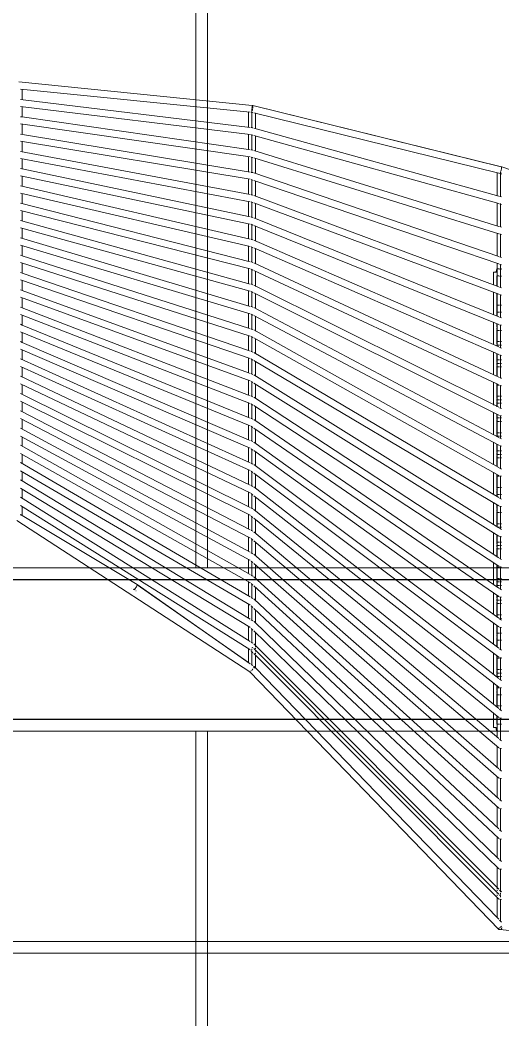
# Model space of a CAD drawing. Header units: millimetres. Extents: x 886808 to 1650903, y -1008069 to 230892.
# Drawn here: x 1046492 to 1048558, y -409665 to -405387 of the extents above; entities that cross this region are included whole.
import ezdxf

# ---------------------------------------------------------------- set-up
doc = ezdxf.new("R2010")
doc.units = ezdxf.units.MM
doc.linetypes.add('CENTER', pattern=[2, 1.25, -0.25, 0.25, -0.25])
doc.layers.get('0').update_dxf_attribs({"lineweight": 0})
for name, color, linetype, lineweight in [('03- Net Cua- 153', 153, 'Continuous', 9), ('8l NET TO', 8, 'Continuous', 9), ('A-Wall', 113, 'Continuous', 30), ('A_Dim', 8, 'Continuous', 5)]:
    doc.layers.add(name, color=color, linetype=linetype, lineweight=lineweight)

# ---------------------------------------------------------------- blocks, each defined once
blk = doc.blocks.new('A$C14C457CE')
for p, q in [((5816.5, 3830), (6816.5, 3730)), ((5822.5, 3799.3), (6807.5, 3700.8)), ((5830, 3798.5), (5822.5, 3799.3)), ((5830, 3799), (5830, 3799.4)), ((5830, 3798.5), (5830, 3798.7)), ((5830, 3754.4), (5830, 3798.5)), ((5822.5, 3755.3), (6807.5, 3635.1)), ((5822.5, 3725.1), (6807.5, 3604.9)), ((5830, 3724.2), (5830, 3724.3)), ((5830, 3680.1), (5830, 3724.2)), ((6815.8, 3723), (6815.6, 3721.3)), ((6815.8, 3723.5), (6816.1, 3726.4)), ((6816.3, 3728.3), (6816.2, 3727.2)), ((6816.4, 3729.6), (6816.4, 3729)), ((6817.4, 3729.9), (6816.5, 3730)), ((6816.5, 3729.9), (6816.5, 3730)), ((6816.5, 3729.9), (6817.6, 3729.8)), ((6816.5, 3729.8), (6816.5, 3729.9)), ((6817, 3723.4), (6817.7, 3726.3)), ((6818.4, 3729.6), (6817.4, 3729.9)), ((6817.9, 3729.7), (6818.4, 3729.6)), ((6818.4, 3729.6), (6818.5, 3729.6)), ((6818.5, 3729.6), (6818.5, 3729.7)), ((6818.5, 3729.7), (6818.5, 3729.6)), ((6818.5, 3729.6), (6818.5, 3729.6)), ((6818.5, 3729.6), (6818.7, 3729.5)), ((6818.5, 3729.6), (6818.8, 3729.6)), ((6818.6, 3729.7), (6818.8, 3729.6)), ((6818.8, 3729.6), (6818.9, 3729.6)), ((6818.9, 3729.6), (6819, 3729.6)), ((6819.1, 3722.4), (6818.9, 3720.9)), ((6819, 3729.6), (6819.4, 3729.4)), ((6819, 3729.6), (7883.9, 3467.2)), ((6819, 3729.6), (7883.7, 3467.2)), ((6819, 3729.2), (6819.1, 3729.2)), ((6819.1, 3729.2), (6819.2, 3728.6)), ((6819.2, 3722.7), (6819.1, 3722.4)), ((6819.4, 3725.4), (6819.3, 3724.2)), ((6819.4, 3727.9), (6819.4, 3727.7)), ((6819.4, 3727.7), (6819.4, 3726.8)), ((6819.4, 3725.6), (6819.4, 3725.4)), ((5830, 3680.1), (5822.5, 3681.2)), ((6800, 3540.4), (5830, 3680.1)), ((6800, 3702), (6800, 3702.4)), ((6800, 3636), (6800, 3701.5)), ((6807.5, 3700.8), (6800, 3701.5)), ((6812, 3700.4), (6811.1, 3700.5)), ((6811.1, 3700.4), (6812, 3700.4)), ((6811.6, 3701.2), (6811.5, 3700.9)), ((6812.3, 3700.4), (6812, 3700.4)), ((6812.4, 3701), (6812.1, 3700.8)), ((6812.3, 3700.4), (6812.4, 3700.3)), ((6812.4, 3701.1), (6812.4, 3701)), ((6812.4, 3700.3), (6812.5, 3700.3)), ((6812.6, 3700.3), (6812.4, 3700.3)), ((6812.5, 3700.3), (6818.9, 3698.7)), ((6818.9, 3698.8), (6812.6, 3700.3)), ((6813.2, 3702.2), (6813, 3702)), ((6813.4, 3702.5), (6813.3, 3702.4)), ((6813.5, 3702.7), (6813.4, 3702.6)), ((6813.4, 3702.6), (6813.4, 3702.5)), ((6813.7, 3702.3), (6813.7, 3701.8)), ((6814, 3705), (6813.9, 3703.7)), ((6814.5, 3704.8), (6814, 3703.8)), ((6814.3, 3708.2), (6814.1, 3706.5)), ((6814.4, 3714.5), (6815, 3714.5)), ((6814.7, 3711.8), (6814.5, 3710)), ((6814.6, 3705.1), (6814.5, 3704.8)), ((6815.1, 3715.7), (6814.9, 3713.7)), ((6815, 3714.5), (6815.9, 3714.5)), ((6815, 3634.2), (6815, 3699.7)), ((6815, 3634.2), (6815, 3699.7)), ((6815.4, 3719.5), (6815.2, 3717.6)), ((6815.7, 3707.8), (6815.2, 3706.6)), ((6815.8, 3708.1), (6815.7, 3707.8)), ((6816.8, 3711.3), (6816.3, 3709.9)), ((6816.9, 3711.7), (6816.8, 3711.3)), ((6817.8, 3715.1), (6817.4, 3713.5)), ((6817.8, 3715.4), (6817.8, 3715.1)), ((6818.6, 3718.9), (6818.2, 3717.3)), ((6818.6, 3719.2), (6818.6, 3718.9)), ((6830, 3696), (6822.5, 3697.9)), ((6822.5, 3697.8), (7872.9, 3439)), ((6830, 3696), (6830, 3696.3)), ((6830, 3630.5), (6830, 3696)), ((6807.5, 3509.1), (5822.5, 3650.9)), ((5830, 3649.8), (5830, 3649.9)), ((5830, 3605.8), (5830, 3649.8)), ((5822.5, 3607.1), (6807.5, 3443.6)), ((6800, 3636), (6800, 3636)), ((6800, 3540.4), (6800, 3605.8)), ((6811.1, 3634.7), (6818, 3633.9)), ((6811.1, 3604.5), (6812, 3604.4)), ((6812, 3604.4), (6818.9, 3602.5)), ((6815, 3538.1), (6815, 3603.6)), ((6815, 3538.3), (6815, 3603.5)), ((6818, 3633.9), (6818.9, 3633.6)), ((6822.5, 3632.6), (7872.9, 3340.7)), ((6822.5, 3601.5), (7872.9, 3309.6)), ((6830, 3630.2), (6830, 3630.5)), ((6830, 3599.4), (6830, 3599.7)), ((6830, 3534.1), (6830, 3599.4)), ((5822.5, 3576.7), (6807.5, 3413.2)), ((5830, 3531.5), (5830, 3575.8)), ((5822.5, 3533), (6807.5, 3347.8)), ((6800, 3540.3), (6800, 3540.4)), ((6807.5, 3539.3), (6800, 3540.4)), ((6800, 3444.8), (6800, 3510.1)), ((6818.2, 3537.8), (6811.1, 3538.8)), ((6811.8, 3508.4), (6811.1, 3508.5)), ((6818.9, 3506.2), (6811.8, 3508.4)), ((6818.9, 3537.6), (6818.2, 3537.8)), ((7872.9, 3211.6), (6822.5, 3536.5)), ((6830, 3533.9), (6830, 3534.1)), ((5822.5, 3502.4), (6807.5, 3317.3)), ((5830, 3501), (5830, 3501.2)), ((5830, 3457.3), (5830, 3501)), ((6815, 3442.3), (6815, 3507.4)), ((6815, 3442.3), (6815, 3507.4)), ((7872.9, 3180.2), (6822.5, 3505.1)), ((6830, 3502.8), (6830, 3503.2)), ((6830, 3437.8), (6830, 3502.8)), ((7883.7, 3467.2), (7883.9, 3467.2)), ((7883.9, 3467.2), (7883.9, 3467.1)), ((7883.9, 3467.1), (7884, 3467.2)), ((7884, 3467.1), (7883.9, 3467.1)), ((7883.9, 3467.1), (7884, 3467.1)), ((7884, 3467.1), (7884, 3467.2)), ((7884, 3467.1), (7884, 3467.1)), ((7884, 3467.1), (7884.3, 3467.1)), ((7884, 3467.1), (7884.1, 3467)), ((7885, 3466.7), (7884, 3467.1)), ((7884.3, 3467.1), (7884.9, 3466.8)), ((7884.4, 3466.7), (7884.5, 3466.7)), ((7884.5, 3466.7), (7884.6, 3466.1)), ((7884.7, 3465.3), (7884.8, 3465.2)), ((7885, 3466.7), (7885.1, 3466.7)), ((7885.1, 3466.7), (7885.2, 3466.7)), ((7885.2, 3466.7), (7885.4, 3466.6)), ((7885.4, 3466.6), (7885.9, 3466.4)), ((7885.4, 3466.6), (7885.9, 3466.5)), ((7885.4, 3466.6), (7885.4, 3466.6)), ((7885.4, 3466.6), (7885.4, 3466.6)), ((7885.4, 3466.6), (7885.8, 3466.6)), ((7885.8, 3466.6), (8869.9, 3129.3)), ((7885.8, 3466.6), (7885.9, 3466.5)), ((7885.9, 3466.5), (7885.9, 3466.4)), ((7885.9, 3466.4), (7886, 3466.4)), ((7885.9, 3466.4), (7885.9, 3466.4)), ((7886, 3466.4), (7886.1, 3466.4)), ((7886, 3466.4), (7886, 3466.4)), ((5822.5, 3458.9), (6807.5, 3252)), ((5822.5, 3428.2), (6807.5, 3221.4)), ((5830, 3426.6), (5830, 3426.9)), ((5830, 3383), (5830, 3426.6)), ((6811.1, 3443), (6818.7, 3441.7)), ((6818.7, 3441.7), (6818.9, 3441.6)), ((6822.5, 3440.4), (7872.9, 3082.5)), ((6830, 3437.5), (6830, 3437.8)), ((7865.4, 3440.9), (7865.4, 3342.8)), ((7872.9, 3439.1), (7865.4, 3440.9)), ((7876.6, 3438.1), (7876.5, 3438.2)), ((7876.6, 3438.1), (7876.5, 3438.1)), ((7876.6, 3438.1), (7876.8, 3438)), ((7876.8, 3438.1), (7876.6, 3438.1)), ((7876.8, 3438), (7876.8, 3438.1)), ((7876.9, 3438), (7876.8, 3438)), ((7877.2, 3438.1), (7876.9, 3438.2)), ((7877, 3438), (7876.9, 3438)), ((7876.9, 3438), (7876.9, 3438)), ((7876.9, 3438), (7884.3, 3435.4)), ((7877, 3438), (7884.3, 3435.5)), ((7884.3, 3435.5), (7877, 3438)), ((7878.1, 3438.3), (7877.2, 3438.1)), ((7877.8, 3438.5), (7877.4, 3438.3)), ((7877.8, 3438.6), (7877.8, 3438.5)), ((7878.8, 3440), (7878.3, 3439.4)), ((7878.9, 3440.2), (7878.8, 3440)), ((7879.9, 3442.3), (7879.4, 3441.3)), ((7879.7, 3438.6), (7879.4, 3438.5)), ((7880.6, 3439.1), (7879.7, 3438.6)), ((7880, 3442.5), (7879.9, 3442.3)), ((7880.4, 3436.9), (7880.4, 3338.7)), ((7880.4, 3338.7), (7880.4, 3436.9)), ((7881, 3445.3), (7880.6, 3444)), ((7881.1, 3445.6), (7881, 3445.3)), ((7882.2, 3448.8), (7881.7, 3447.4)), ((7882.2, 3440.1), (7881.9, 3439.9)), ((7882.2, 3449.1), (7882.2, 3448.8)), ((7883.1, 3440.9), (7882.2, 3440.1)), ((7883.2, 3452.6), (7882.7, 3451)), ((7882.9, 3451.7), (7884.3, 3451.7)), ((7883.2, 3452.9), (7883.2, 3452.6)), ((7884, 3456.4), (7883.6, 3454.8)), ((7884, 3456.7), (7884, 3456.4)), ((7884.5, 3459.9), (7884.3, 3458.4)), ((7884.3, 3451.7), (7884.5, 3451.7)), ((7884.5, 3460.1), (7884.5, 3459.9)), ((7884.8, 3462.9), (7884.7, 3461.6)), ((7884.8, 3465.2), (7884.8, 3464.3)), ((7884.8, 3463.1), (7884.8, 3462.9)), ((5822.5, 3384.8), (6807.5, 3156.2)), ((6800, 3349.2), (6800, 3414.8)), ((6811.1, 3412.6), (6811.3, 3412.5)), ((6811.3, 3412.5), (6818.9, 3409.9)), ((6815, 3346.4), (6815, 3411.3)), ((6815, 3346.3), (6815, 3411.3)), ((6822.5, 3408.7), (7872.9, 3050.8)), ((6830, 3406.2), (6830, 3406.6)), ((6830, 3341.5), (6830, 3406.2)), ((5822.5, 3354), (6807.5, 3125.5)), ((5830, 3352.2), (5830, 3352.5)), ((5830, 3308.8), (5830, 3352.2)), ((6811.1, 3347.1), (6818.9, 3345.6)), ((6822.5, 3344.3), (7872.9, 2953.4)), ((6830, 3341.2), (6830, 3341.5)), ((7876.5, 3339.7), (7884.3, 3337.6)), ((5822.5, 3310.7), (6807.5, 3060.5)), ((6800, 3253.6), (6800, 3318.7)), ((6811.1, 3316.6), (6818.9, 3313.7)), ((6815, 3250.4), (6815, 3315.2)), ((6815, 3250.4), (6815, 3315.1)), ((6822.5, 3312.3), (7872.9, 2921.4)), ((6830, 3309.5), (6830, 3310)), ((6830, 3245.2), (6830, 3309.5)), ((7865.4, 3311.7), (7865.4, 3213.9)), ((7876.5, 3308.6), (7884.3, 3306)), ((7880.4, 3309.5), (7880.4, 3209.3)), ((7880.4, 3209.2), (7880.4, 3309.5)), ((5822.5, 3279.7), (6807.5, 3029.5)), ((5830, 3277.8), (5830, 3278.1)), ((5830, 3234.5), (5830, 3277.8)), ((5822.5, 3236.6), (6807.5, 2964.7)), ((6800, 3158), (6800, 3222.9)), ((6811.1, 3251.2), (6818.9, 3249.6)), ((6811.1, 3220.5), (6818.9, 3217.4)), ((6815, 3154.5), (6815, 3219)), ((6815, 3154.5), (6815, 3218.9)), ((6822.5, 3248.3), (7872.9, 2824.3)), ((6822.5, 3215.9), (7872.9, 2791.9)), ((6830, 3244.9), (6830, 3245.2)), ((6830, 3212.9), (6830, 3213.3)), ((6830, 3148.9), (6830, 3212.9)), ((7884.3, 3208.1), (7876.5, 3210.5)), ((5822.5, 3205.5), (6807.5, 2933.6)), ((5830, 3203.4), (5830, 3203.7)), ((5830, 3160.3), (5830, 3203.4)), ((7865.4, 3182.6), (7865.4, 3085.1)), ((7884.3, 3176.6), (7876.5, 3179.1)), ((7880.4, 3080), (7880.4, 3178.1)), ((7880.4, 3177.9), (7880.4, 3079.9)), ((5822.5, 3162.5), (6807.5, 2869)), ((5822.5, 3131.2), (6807.5, 2837.7)), ((5830, 3129), (5830, 3129.3)), ((5830, 3086.1), (5830, 3129)), ((6800, 3062.4), (6800, 3127.2)), ((6811.1, 3155.4), (6818.9, 3153.6)), ((6811.1, 3124.4), (6818.9, 3121.1)), ((6822.5, 3152.2), (7872.9, 2695.2)), ((6830, 3148.6), (6830, 3148.9)), ((5822.5, 3088.5), (5830, 3086.1)), ((5830, 3086.1), (6800, 2775.7)), ((6815, 3058.6), (6815, 3122.8)), ((6815, 3058.6), (6815, 3122.8)), ((6822.5, 3119.5), (7872.9, 2662.5)), ((6830, 3116.2), (6830, 3116.7)), ((6830, 3052.7), (6830, 3116.2)), ((7876.5, 3081.3), (7884.3, 3078.6)), ((5822.5, 3057), (6807.5, 2741.8)), ((5830, 3054.6), (5830, 3054.9)), ((5830, 3011.8), (5830, 3054.6)), ((6811.1, 3059.6), (6818.9, 3057.6)), ((6822.5, 3056.2), (7872.9, 2566.1)), ((6830, 3052.3), (6830, 3052.7)), ((7865.4, 3053.4), (7865.4, 2956.2)), ((7876.5, 3049.6), (7884.3, 3047.2)), ((7880.4, 2950.6), (7880.4, 3048.6)), ((7880.4, 3048.4), (7880.4, 2950.6)), ((5822.5, 3014.4), (5830, 3011.8)), ((5830, 3011.8), (6800, 2680.1)), ((6800, 2966.8), (6800, 3031.4)), ((6811.1, 3028.4), (6818.9, 3024.7)), ((6815, 2962.7), (6815, 3026.7)), ((6815, 2962.7), (6815, 3026.6)), ((6822.5, 3023.1), (7865, 2536.7)), ((6830, 3019.6), (6830, 3020.1)), ((6830, 2956.4), (6830, 3019.6)), ((7850, 2961.9), (7850, 3015.1)), ((7850, 3015.1), (7861.4, 3015.1)), ((7861.4, 3015.1), (7861.9, 3019)), ((7861.4, 3014.8), (7861.4, 3015.1)), ((7861.9, 3019), (7862.6, 3022.6)), ((7862.6, 3022.6), (7863.4, 3025.7)), ((7863.4, 3025.7), (7864.3, 3028)), ((7864.3, 3028), (7865.3, 3029.5)), ((7865, 3030.1), (7872.9, 3030.1)), ((7865, 3029), (7865, 3030.1)), ((7865, 3029), (7865, 3028.1)), ((7872.9, 2999.3), (7865, 3000.1)), ((7865, 2956.3), (7865, 3000.1)), ((7865.3, 3029.5), (7866.3, 3030.1)), ((7872.9, 3029.4), (7866.3, 3030.1)), ((7876.5, 3030.1), (7884.3, 3030.1)), ((7884.3, 3028.4), (7876.5, 3029.1)), ((7884.3, 2998.3), (7876.5, 2999)), ((7880, 2950.7), (7880, 2998.7)), ((5822.5, 2982.7), (6807.5, 2645.8)), ((5830, 2980.1), (5830, 2980.5)), ((5830, 2937.6), (5830, 2980.1)), ((6811.1, 2963.7), (6818.9, 2961.6)), ((6822.5, 2960.1), (7872.9, 2437.1)), ((6830, 2956.1), (6830, 2956.4)), ((6830, 2954.2), (6830, 2955.8)), ((7876.5, 2952), (7884.3, 2949.2)), ((5822.5, 2940.3), (5830, 2937.6)), ((5830, 2937.6), (6800, 2584.5)), ((6800, 2871.2), (6800, 2935.7)), ((6811.1, 2932.3), (6818.9, 2928.4)), ((6815, 2866.8), (6815, 2930.5)), ((6815, 2866.8), (6815, 2930.4)), ((6822.5, 2926.6), (7872.9, 2403.6)), ((6830, 2922.9), (6830, 2923.4)), ((6830, 2860.1), (6830, 2922.9)), ((7850, 2833.5), (7850, 2929.9)), ((7865, 2869.7), (7865, 2924.3)), ((7865.4, 2924.2), (7865.4, 2827.3)), ((7876.5, 2920.1), (7884.3, 2917.7)), ((7880, 2869.7), (7880, 2919)), ((7880.4, 2821.3), (7880.4, 2919.2)), ((7880.4, 2918.9), (7880.4, 2821.3)), ((5822.5, 2908.4), (6807.5, 2549.9)), ((5830, 2863.4), (5830, 2906.1)), ((6811.1, 2867.9), (6818.9, 2865.6)), ((7865, 2874.1), (7872.9, 2874.1)), ((7865, 2874.1), (7865, 2844.1)), ((7865, 2859.1), (7865, 2866.6)), ((7876.5, 2874.1), (7884.3, 2874.1)), ((7880, 2859.1), (7880, 2866.6)), ((5822.5, 2866.3), (5830, 2863.4)), ((5822.5, 2834.1), (6807.5, 2453.9)), ((5830, 2863.4), (6800, 2489)), ((5830, 2831.2), (5830, 2831.7)), ((5830, 2831.2), (5830, 2789.2)), ((6800, 2775.7), (6800, 2839.9)), ((6811.1, 2836.2), (6818.9, 2832.1)), ((6815, 2770.9), (6815, 2834.3)), ((6815, 2770.9), (6815, 2834.1)), ((6822.5, 2864.1), (7872.9, 2308)), ((6822.5, 2830.2), (7872.9, 2274.1)), ((6830, 2859.8), (6830, 2860.1)), ((6830, 2826.2), (6830, 2826.8)), ((6830, 2763.9), (6830, 2826.2)), ((7865, 2848.5), (7865, 2855.2)), ((7865, 2827.5), (7865, 2846.1)), ((7865, 2844.1), (7872.9, 2844.1)), ((7876.5, 2844.1), (7884.3, 2844.1)), ((7880, 2848.5), (7880, 2855.2)), ((7880, 2821.4), (7880, 2846.1)), ((5822.5, 2792.2), (5830, 2789.2)), ((5830, 2789.2), (6800, 2393.4)), ((7850, 2705.2), (7850, 2801.2)), ((7865, 2781.8), (7865, 2795.1)), ((7865, 2781.8), (7865, 2795.1)), ((7865.4, 2795), (7865.4, 2698.5)), ((7876.5, 2822.8), (7884.3, 2819.7)), ((7876.5, 2790.6), (7884.3, 2788.3)), ((7880, 2781.8), (7880, 2789.6)), ((7880.4, 2692), (7880.4, 2789.7)), ((7880.4, 2789.5), (7880.4, 2692)), ((5822.5, 2759.9), (6807.5, 2358)), ((5830, 2756.8), (5830, 2757.2)), ((5830, 2756.8), (5830, 2714.9)), ((6800, 2775.7), (6807.5, 2773.3)), ((6800, 2680.1), (6800, 2744.2)), ((6811.1, 2772.1), (6818.9, 2769.6)), ((6811.1, 2740.1), (6818.9, 2735.7)), ((6815, 2675), (6815, 2738)), ((6822.5, 2768.1), (7872.9, 2179)), ((6830, 2763.6), (6830, 2763.9)), ((7865, 2771), (7865, 2777.9)), ((7865, 2771), (7865, 2777.9)), ((7865, 2766.1), (7865, 2768.5)), ((7865, 2716.3), (7865, 2768.5)), ((7872.9, 2766.1), (7865, 2766.1)), ((7884.3, 2766.1), (7876.5, 2766.1)), ((7880, 2771), (7880, 2777.9)), ((7880, 2716.3), (7880, 2768.5)), ((5822.5, 2718.2), (5830, 2714.9)), ((5830, 2714.9), (6800, 2297.9)), ((6815, 2675), (6815, 2737.9)), ((6822.5, 2733.7), (7872.9, 2144.6)), ((6830, 2729.5), (6830, 2730.1)), ((6830, 2667.7), (6830, 2729.5)), ((7865, 2718.1), (7865, 2717.7)), ((7872.9, 2718.1), (7865, 2718.1)), ((7865, 2716.3), (7865, 2717.5)), ((7865, 2707.4), (7865, 2714)), ((7865, 2707.4), (7865, 2714)), ((7865, 2698.6), (7865, 2703.6)), ((7865, 2698.6), (7865, 2703.6)), ((7872.9, 2703.1), (7865, 2703.1)), ((7884.3, 2718.1), (7876.5, 2718.1)), ((7884.3, 2703.1), (7876.5, 2703.1)), ((7880, 2707.4), (7880, 2714)), ((7880, 2696), (7880, 2703.6)), ((5822.5, 2685.6), (6807.5, 2262)), ((5830, 2682.3), (5830, 2682.8)), ((5830, 2640.8), (5830, 2682.3)), ((6800, 2680.1), (6807.5, 2677.5)), ((6811.1, 2676.3), (6818.9, 2673.6)), ((6822.5, 2672.1), (7872.9, 2050)), ((6830, 2667.4), (6830, 2667.7)), ((7850, 2576.8), (7850, 2672.5)), ((7865, 2639.6), (7865, 2665.9)), ((7865.4, 2665.8), (7865.4, 2569.6)), ((7876.5, 2693.6), (7884.3, 2690.3)), ((7876.5, 2661.1), (7884.3, 2658.9)), ((7880, 2692.1), (7880, 2692.8)), ((7880, 2639.6), (7880, 2660.4)), ((7880.4, 2660.3), (7880.4, 2562.6)), ((7880.4, 2562.6), (7880.4, 2660.3)), ((5822.5, 2644.2), (6807.5, 2199)), ((5822.5, 2611.3), (6807.3, 2166.1)), ((5830, 2640.7), (5830, 2640.8)), ((6800, 2584.5), (6800, 2648.4)), ((6811.1, 2644), (6818.9, 2639.4)), ((6815, 2579.1), (6815, 2641.8)), ((6815, 2579.1), (6815, 2641.7)), ((6822.5, 2637.2), (7872.9, 2015.1)), ((6830, 2632.8), (6830, 2633.4)), ((6830, 2571.4), (6830, 2632.8)), ((7865, 2640.1), (7865, 2639.6)), ((7872.9, 2640.1), (7865, 2640.1)), ((7865, 2629.2), (7865, 2638.2)), ((7865, 2629.2), (7865, 2638.2)), ((7865, 2617.8), (7865, 2625.3)), ((7865, 2617.8), (7865, 2625.3)), ((7872.9, 2625.1), (7865, 2625.1)), ((7865, 2610.1), (7865, 2614.6)), ((7865, 2569.8), (7865, 2614.6)), ((7872.9, 2610.1), (7865, 2610.1)), ((7884.3, 2640.1), (7876.5, 2640.1)), ((7884.3, 2625.1), (7876.5, 2625.1)), ((7884.3, 2610.1), (7876.5, 2610.1)), ((7880, 2629.2), (7880, 2638.2)), ((7880, 2617.8), (7880, 2625.3)), ((7880, 2562.8), (7880, 2614.6)), ((5822.5, 2570.2), (6807.5, 2103.3)), ((5830, 2607.9), (5830, 2608.5)), ((5830, 2566.6), (5830, 2607.9)), ((6800, 2584.5), (6807.5, 2581.8)), ((6811.1, 2580.5), (6818.9, 2577.7)), ((6822.5, 2576.1), (7872.9, 1921)), ((6830, 2571.1), (6830, 2571.4)), ((5822.5, 2537), (6807.1, 2070.3)), ((5830, 2566.5), (5830, 2566.6)), ((5830, 2533.4), (5830, 2534.1)), ((5830, 2492.4), (5830, 2533.4)), ((6800, 2489), (6800, 2553.1)), ((6811.1, 2547.9), (6818.9, 2543)), ((6815, 2483.2), (6815, 2545.6)), ((6815, 2483.2), (6815, 2545.4)), ((6822.5, 2540.8), (7872.9, 1885.6)), ((6830, 2536.1), (6830, 2536.8)), ((6830, 2475.2), (6830, 2536.1)), ((7850, 2448.5), (7850, 2543.7)), ((7865, 2536.7), (7865.4, 2536.5)), ((7865, 2532.1), (7865, 2536.7)), ((7865, 2476.3), (7865, 2536.7)), ((7872.9, 2532.1), (7865, 2532.1)), ((7865.4, 2536.5), (7865.4, 2440.8)), ((7865.4, 2536.5), (7872.9, 2533)), ((7876.5, 2564.5), (7884.3, 2560.8)), ((7876.5, 2531.6), (7884.3, 2529.5)), ((7880, 2476.3), (7880, 2530.7)), ((7880.4, 2433.4), (7880.4, 2530.7)), ((7880.4, 2530.6), (7880.4, 2433.4)), ((7884.3, 2562.1), (7881.5, 2562.1)), ((5822.5, 2496.1), (6807.5, 2007.6)), ((5830, 2491.8), (5830, 2492.4)), ((6800, 2489), (6807.5, 2486.1)), ((6811.1, 2484.7), (6818.9, 2481.7)), ((7872.9, 2484.1), (7865, 2484.1)), ((7865, 2476.3), (7865, 2483.7)), ((7884.3, 2484.1), (7876.5, 2484.1)), ((5822.5, 2462.7), (6806.8, 1974.4)), ((5830, 2458.9), (5830, 2459.7)), ((5830, 2418.2), (5830, 2458.9)), ((6800, 2393.4), (6800, 2456.8)), ((6811.1, 2451.7), (6818.9, 2446.6)), ((6815, 2387.3), (6815, 2449.4)), ((6815, 2387.3), (6815, 2449.2)), ((6822.5, 2480.1), (7872.9, 1791.9)), ((6822.5, 2444.3), (7872.9, 1756.1)), ((6830, 2474.9), (6830, 2475.2)), ((6830, 2439.4), (6830, 2440.1)), ((6830, 2379), (6830, 2439.4)), ((7850, 2446.3), (7850, 2447.9)), ((7865, 2464.9), (7865, 2472.6)), ((7865, 2464.9), (7865, 2472.6)), ((7872.9, 2469.1), (7865, 2469.1)), ((7865, 2454.1), (7865, 2461.3)), ((7865, 2441), (7865, 2461.3)), ((7872.9, 2454.1), (7865, 2454.1)), ((7865, 2438.8), (7865, 2440.5)), ((7865.4, 2440.3), (7865.4, 2438.6)), ((7884.3, 2469.1), (7876.5, 2469.1)), ((7884.3, 2454.1), (7876.5, 2454.1)), ((7880, 2464.9), (7880, 2472.6)), ((7880, 2433.5), (7880, 2461.3)), ((5822.5, 2422.1), (6807.5, 1911.9)), ((5830, 2418.2), (5830, 2418.2)), ((7850, 2320.2), (7850, 2415)), ((7865, 2386.6), (7865, 2407.5)), ((7867.8, 2406.1), (7865, 2406.1)), ((7865, 2386.6), (7865, 2405.8)), ((7865.4, 2407.3), (7865.4, 2312)), ((7876.5, 2435.3), (7884.3, 2431.4)), ((7876.5, 2402.2), (7884.3, 2400.1)), ((7880, 2431.3), (7880, 2433)), ((7880, 2386.6), (7880, 2401.2)), ((7880.4, 2432.8), (7880.4, 2431.1)), ((7880.4, 2431.1), (7880.4, 2432.8)), ((7880.4, 2304.1), (7880.4, 2401.3)), ((7880.4, 2401.1), (7880.4, 2304.1)), ((5822.5, 2388.3), (6806.6, 1878.6)), ((5830, 2384.5), (5830, 2385.3)), ((5830, 2344.1), (5830, 2384.5)), ((6800, 2393.4), (6807.5, 2390.4)), ((6800, 2297.9), (6800, 2361)), ((6811.1, 2388.9), (6818.9, 2385.7)), ((6811.1, 2355.6), (6818.9, 2350.3)), ((6815, 2291.4), (6815, 2353.1)), ((6822.5, 2384.2), (7872.9, 1662.9)), ((6830, 2378.7), (6830, 2379)), ((7872.9, 2391.1), (7865, 2391.1)), ((7865, 2376.1), (7865, 2383.1)), ((7865, 2323), (7865, 2383.1)), ((7872.9, 2376.1), (7865, 2376.1)), ((7884.3, 2391.1), (7876.5, 2391.1)), ((7884.3, 2376.1), (7876.5, 2376.1)), ((7880, 2323), (7880, 2383.1)), ((5822.5, 2348.1), (6807.5, 1816.2)), ((5822.5, 2314), (6806.4, 1782.7)), ((5830, 2344), (5830, 2344.1)), ((5830, 2310), (5830, 2311)), ((6815, 2291.4), (6815, 2352.9)), ((6822.5, 2347.8), (7872.9, 1626.6)), ((6830, 2342.6), (6830, 2343.4)), ((6830, 2282.8), (6830, 2342.6)), ((7872.9, 2328.1), (7865, 2328.1)), ((7865, 2323), (7865, 2327.8)), ((7865, 2312.2), (7865, 2319.8)), ((7865, 2312.2), (7865, 2319.8)), ((7872.9, 2313.1), (7865, 2313.1)), ((7884.3, 2328.1), (7876.5, 2328.1)), ((7884.3, 2313.1), (7876.5, 2313.1)), ((7880, 2312.2), (7880, 2319.8)), ((5822.5, 2274.1), (6807.5, 1720.5)), ((5830, 2269.9), (5830, 2310)), ((5830, 2269.8), (5830, 2269.9)), ((6800, 2297.9), (6807.5, 2294.7)), ((6811.1, 2293.1), (6818.9, 2289.8)), ((6822.5, 2288.2), (7872.9, 1534)), ((6830, 2282.5), (6830, 2282.8)), ((7850, 2191.8), (7850, 2286.2)), ((7865, 2244.8), (7865, 2278.3)), ((7865.4, 2278.1), (7865.4, 2183.2)), ((7876.5, 2306.1), (7884.3, 2302)), ((7876.5, 2272.7), (7884.3, 2270.7)), ((7880, 2304.3), (7880, 2308.3)), ((7880, 2244.8), (7880, 2271.8)), ((7880.4, 2174.8), (7880.4, 2271.8)), ((7880.4, 2271.7), (7880.4, 2174.8)), ((5822.5, 2239.7), (6806.2, 1686.9)), ((5830, 2235.5), (5830, 2236.6)), ((5830, 2195.7), (5830, 2235.5)), ((6800, 2202.3), (6800, 2265.2)), ((6811.1, 2259.4), (6818.9, 2253.9)), ((6815, 2195.6), (6815, 2256.8)), ((6815, 2195.6), (6815, 2256.6)), ((6822.5, 2251.3), (7872.9, 1497)), ((6830, 2245.9), (6830, 2246.8)), ((6830, 2186.6), (6830, 2245.9)), ((7872.9, 2250.1), (7865, 2250.1)), ((7865, 2244.8), (7865, 2249.9)), ((7865, 2233.9), (7865, 2241.5)), ((7865, 2233.9), (7865, 2241.5)), ((7872.9, 2235.1), (7865, 2235.1)), ((7865, 2223.7), (7865, 2230.1)), ((7865, 2223.7), (7865, 2230.1)), ((7884.3, 2250.1), (7876.5, 2250.1)), ((7884.3, 2235.1), (7876.5, 2235.1)), ((7880, 2233.9), (7880, 2241.5)), ((7880, 2223.7), (7880, 2230.1)), ((5822.5, 2200.1), (6807.5, 1624.9)), ((5830, 2195.6), (5830, 2195.7)), ((6811.1, 2197.3), (6818.9, 2193.8)), ((6822.5, 2192.2), (6822.7, 2192.1)), ((6822.7, 2192.1), (7872.9, 1405)), ((6830, 2186.3), (6830, 2186.6)), ((7865, 2221.6), (7865, 2220.2)), ((7865, 2183.4), (7865, 2221.6)), ((7872.9, 2220.2), (7865, 2220.2)), ((7884.3, 2220.2), (7876.5, 2220.2)), ((7880, 2175), (7880, 2221.6)), ((5822.5, 2165.4), (6806, 1591)), ((5830, 2161), (5830, 2162.2)), ((5830, 2121.6), (5830, 2161)), ((6800, 2106.8), (6800, 2169.4)), ((6807.3, 2166.1), (6807.5, 2166)), ((6811.1, 2163.3), (6818.9, 2157.5)), ((6815, 2099.7), (6815, 2161.1)), ((6815, 2099.7), (6815, 2161.1)), ((6822.5, 2154.7), (7872.9, 1367.5)), ((6830, 2149.1), (6830, 2150.1)), ((6830, 2090.4), (6830, 2149.1)), ((7850, 2063.5), (7850, 2157.4)), ((7865, 2142.2), (7865, 2149)), ((7865, 2091.1), (7865, 2149)), ((7872.9, 2142.2), (7865, 2142.2)), ((7865.4, 2148.8), (7865.4, 2054.4)), ((7876.5, 2177), (7884.3, 2172.6)), ((7876.5, 2143.2), (7884.3, 2141.3)), ((7880.6, 2142.2), (7876.5, 2142.2)), ((7880, 2091.1), (7880, 2142.3)), ((7880.4, 2045.5), (7880.4, 2142.3)), ((7880.4, 2142.2), (7880.4, 2045.5)), ((5822.5, 2126.1), (6807.5, 1529.2)), ((5830, 2121.5), (5830, 2121.6)), ((6811.1, 2101.5), (6818.9, 2097.9)), ((5822.5, 2091), (6805.8, 1495.2)), ((5830, 2086.5), (5830, 2087.8)), ((5830, 2047.4), (5830, 2086.5)), ((6800, 2010.6), (6800, 2073.6)), ((6807.1, 2070.3), (6807.5, 2069.9)), ((6811.1, 2067.1), (6818.9, 2061)), ((6815, 2003.2), (6815, 2064.3)), ((6815, 2003.2), (6815, 2064.1)), ((6822.5, 2096.2), (6822.9, 2095.9)), ((6822.5, 2058.2), (7872.9, 1237.9)), ((6822.9, 2095.9), (7872.9, 1276)), ((6830, 2090.1), (6830, 2090.4)), ((7872.9, 2094), (7865, 2094)), ((7865, 2094), (7865, 2091.1)), ((7865, 2081.3), (7865, 2088.4)), ((7865, 2081.3), (7865, 2088.4)), ((7865, 2070.1), (7865, 2077.4)), ((7865, 2070.1), (7865, 2077.4)), ((7865, 2064.2), (7865, 2067.3)), ((7865, 2054.6), (7865, 2067.3)), ((7872.9, 2064.2), (7865, 2064.2)), ((7884.3, 2094), (7876.5, 2094)), ((7884.3, 2064.2), (7876.5, 2064.2)), ((7880, 2081.3), (7880, 2088.4)), ((7880, 2070.1), (7880, 2077.4)), ((7880, 2045.8), (7880, 2067.3)), ((5822.5, 2052.1), (6807.5, 1433.5)), ((5822.5, 2016.7), (6805.6, 1399.3)), ((5830, 2047.3), (5830, 2047.4)), ((5830, 2012), (5830, 2013.4)), ((5830, 1973.6), (5830, 2012)), ((6830, 2052.4), (6830, 2053.4)), ((6830, 1994.2), (6830, 2052.4)), ((7850, 1935.2), (7850, 2028.7)), ((7865, 2003), (7865, 2019.8)), ((7871.4, 2016), (7865, 2016)), ((7865, 2003), (7865, 2016)), ((7865.4, 2019.6), (7865.4, 1925.6)), ((7876.5, 2047.8), (7884.3, 2043.2)), ((7876.5, 2013.7), (7884.3, 2011.9)), ((7880, 2012.9), (7880, 2013)), ((7880, 2003), (7880, 2012.9)), ((7880.4, 2012.9), (7880.4, 1916.3)), ((7880.4, 1916.3), (7880.4, 2012.9)), ((5822.5, 1978.1), (5822.7, 1978)), ((5822.5, 1977.6), (5822.7, 1978)), ((5822.5, 1978), (5822.7, 1977.9)), ((5822.9, 1976.3), (5822.5, 1974.8)), ((5822.7, 1978), (5830, 1973.6)), ((5822.7, 1978), (5823.1, 1977.7)), ((5822.7, 1978), (5824.7, 1976.7)), ((5822.7, 1977.9), (5823, 1977.6)), ((5822.7, 1977.9), (5823.1, 1977.7)), ((5823, 1977.6), (5822.9, 1976.3)), ((5823.1, 1977.7), (5823.8, 1977.1)), ((5823.1, 1977.7), (6322.5, 1678)), ((5824.7, 1976.7), (5827.4, 1974.9)), ((5830, 1973.6), (6322.5, 1678.1)), ((5830, 1973.4), (5830, 1973.6)), ((6800, 1915.8), (6800, 1978.3)), ((6806.8, 1974.4), (6807.5, 1973.9)), ((6811.1, 2005.8), (6818.9, 2001.9)), ((6811.1, 1970.9), (6818.9, 1964.6)), ((6815, 1908), (6815, 1968)), ((6822.5, 2000.1), (6823.2, 1999.8)), ((6823.2, 1999.8), (7872.9, 1147)), ((6830, 1994), (6830, 1994.2)), ((7865, 1991.9), (7865, 1999.1)), ((7865, 1991.9), (7865, 1999.1)), ((7865, 1989.2), (7865, 1986.2)), ((7865, 1936.9), (7865, 1989.2)), ((7872.9, 1986.2), (7865, 1986.2)), ((7884.3, 1986.2), (7876.5, 1986.2)), ((7880, 1991.9), (7880, 1999.1)), ((7880, 1936.9), (7880, 1989.2)), ((5808.1, 1951.7), (6805.4, 1303.5)), ((6815, 1908), (6815, 1967.8)), ((6822.5, 1961.7), (7872.9, 1108.4)), ((6830, 1955.6), (6830, 1956.7)), ((6830, 1898.1), (6830, 1955.6)), ((7872.9, 1938), (7865, 1938)), ((7865, 1938), (7865, 1936.9)), ((7865, 1928.6), (7865, 1934.8)), ((7865, 1928.6), (7865, 1934.8)), ((7884.3, 1938), (7876.5, 1938)), ((7880, 1928.6), (7880, 1934.8)), ((6811.1, 1910), (6818.9, 1906)), ((6822.5, 1904.1), (6823.4, 1903.7)), ((6823.4, 1903.7), (7872.9, 1018.1)), ((6830, 1897.8), (6830, 1898.1)), ((7850, 1806.9), (7850, 1899.9)), ((7865, 1859.9), (7865, 1890.5)), ((7865.4, 1890.3), (7865.4, 1796.9)), ((7872.9, 1923.1), (7869.4, 1923.1)), ((7884.3, 1923.1), (7876.5, 1923.1)), ((7876.5, 1918.7), (7884.3, 1913.9)), ((7876.5, 1884.2), (7880, 1883.5)), ((7880, 1917.1), (7880, 1924.8)), ((7880, 1883.5), (7884.3, 1882.5)), ((7880, 1860), (7880, 1883.5)), ((7880.4, 1883.4), (7880.4, 1787)), ((7880.4, 1787), (7880.4, 1883.4)), ((6800, 1820.3), (6800, 1882)), ((6806.6, 1878.6), (6807.5, 1877.8)), ((6811.1, 1874.8), (6818.9, 1868.2)), ((6815, 1812.2), (6815, 1871.8)), ((6815, 1812.2), (6815, 1871.5)), ((6822.5, 1865.2), (7872.9, 978.8)), ((6830, 1858.8), (6830, 1860)), ((6830, 1801.9), (6830, 1858.8)), ((7865, 1859.9), (7865, 1860)), ((7872.9, 1860), (7865, 1860)), ((7865, 1850.3), (7865, 1858.8)), ((7865, 1850.3), (7865, 1858.8)), ((7865, 1838.9), (7865, 1846.5)), ((7865, 1838.9), (7865, 1846.5)), ((7872.9, 1845.1), (7865, 1845.1)), ((7884.3, 1860), (7876.5, 1860)), ((7884.3, 1845.1), (7876.5, 1845.1)), ((7880, 1859.9), (7880, 1860)), ((7880, 1850.3), (7880, 1858.8)), ((7880, 1838.9), (7880, 1846.5)), ((6811.1, 1814.3), (6818.9, 1810.1)), ((6822.5, 1808.1), (6823.6, 1807.5)), ((6823.6, 1807.5), (7872.9, 889.1)), ((6830, 1801.6), (6830, 1801.9)), ((7865, 1830.3), (7865, 1835.6)), ((7865, 1797.1), (7865, 1835.6)), ((7872.9, 1830.2), (7865, 1830.2)), ((7884.3, 1830.2), (7876.5, 1830.2)), ((7880, 1787.3), (7880, 1835.6)), ((6800, 1724.7), (6800, 1786.2)), ((6806.4, 1782.7), (6807.5, 1781.7)), ((6811.1, 1778.6), (6818.9, 1771.8)), ((6815, 1716.3), (6815, 1776)), ((6815, 1716.3), (6815, 1776)), ((6822.5, 1768.6), (7872.9, 849.2)), ((6830, 1762.1), (6830, 1763.3)), ((6830, 1705.8), (6830, 1762.1)), ((7850, 1678.7), (7850, 1771.1)), ((7865, 1752.4), (7865, 1761.3)), ((7865, 1697.4), (7865, 1761.3)), ((7865.4, 1761), (7865.4, 1668.1)), ((7876.5, 1789.6), (7884.3, 1784.5)), ((7876.5, 1754.7), (7884.3, 1753)), ((6811.1, 1718.5), (6818.9, 1714.1)), ((6822.5, 1712.1), (6823.8, 1711.4)), ((6823.8, 1711.4), (7872.9, 760.2)), ((7872.9, 1752.2), (7865, 1752.2)), ((7884.3, 1752.2), (7876.5, 1752.2)), ((7880, 1697.4), (7880, 1754)), ((7880.4, 1753.9), (7880.4, 1657.8)), ((7880.4, 1657.8), (7880.4, 1753.9)), ((6321.3, 1671.6), (6319.8, 1668.5)), ((6321.7, 1671.3), (6320, 1668.3)), ((6322.5, 1678.1), (6321.3, 1678.6)), ((6322.4, 1674.3), (6321.3, 1671.6)), ((6323, 1673.9), (6321.7, 1671.3)), ((6322.3, 1678), (6322.5, 1678)), ((6322.9, 1676.3), (6322.4, 1674.3)), ((6322.5, 1678.1), (6322.7, 1678)), ((6322.5, 1678), (6323, 1677.6)), ((6322.6, 1677.8), (6322.7, 1677.9)), ((6323.3, 1677.5), (6322.7, 1678)), ((6322.7, 1678), (6322.7, 1677.9)), ((6323, 1677.6), (6322.9, 1676.3)), ((6322.9, 1676.4), (6323.5, 1677.3)), ((6323, 1677.3), (6323.3, 1677.5)), ((6323.7, 1675.8), (6323, 1673.9)), ((6323.3, 1677.5), (6323.4, 1677.4)), ((6323.4, 1677.4), (6323.5, 1677.3)), ((6323.5, 1677.3), (6323.6, 1677.4)), ((6323.5, 1677.3), (6323.8, 1677.1)), ((6323.5, 1677.3), (6800, 1343.8)), ((6323.6, 1677.4), (6807.5, 1338.7)), ((6323.8, 1677.1), (6323.7, 1675.8)), ((6324.5, 1676.6), (6323.8, 1677.1)), ((6800, 1629.2), (6800, 1690.3)), ((6806.2, 1686.9), (6807.5, 1685.7)), ((6811.1, 1682.4), (6818.9, 1675.3)), ((6815, 1620.5), (6815, 1679.2)), ((6815, 1620.5), (6815, 1678.9)), ((6822.5, 1672.1), (7872.9, 719.7)), ((6830, 1705.5), (6830, 1705.8)), ((7872.9, 1704.1), (7865, 1704.1)), ((7865, 1697.4), (7865, 1704.1)), ((7865, 1686.2), (7865, 1693.9)), ((7865, 1686.2), (7865, 1693.9)), ((7872.9, 1689.1), (7865, 1689.1)), ((7865, 1674.4), (7865, 1682.5)), ((7865, 1668.4), (7865, 1682.5)), ((7872.9, 1674.1), (7865, 1674.1)), ((7884.3, 1704.1), (7876.5, 1704.1)), ((7884.3, 1689.1), (7876.5, 1689.1)), ((7884.3, 1674.1), (7876.5, 1674.1)), ((7880, 1686.2), (7880, 1693.9)), ((7880, 1658.1), (7880, 1682.5)), ((6300.3, 1662.9), (6300.4, 1662)), ((6307.5, 1657.4), (6308, 1658.3)), ((6308.1, 1657), (6308.5, 1658)), ((6309.5, 1657.3), (6309, 1656.5)), ((6310.1, 1657), (6309.6, 1656.1)), ((6311.2, 1656.3), (6310.4, 1655.5)), ((6311.8, 1655.9), (6311.1, 1655.1)), ((6313.4, 1658.9), (6311.2, 1656.4)), ((6313.8, 1658.6), (6311.8, 1656)), ((6315.7, 1661.9), (6313.4, 1658.9)), ((6315.9, 1661.8), (6313.8, 1658.6)), ((6317.9, 1665.1), (6315.7, 1661.9)), ((6317.9, 1665.1), (6315.9, 1661.8)), ((6319.8, 1668.5), (6317.9, 1665.1)), ((6320, 1668.3), (6317.9, 1665.1)), ((6318.1, 1650.5), (6318.9, 1650.6)), ((6318.9, 1650.6), (6319.2, 1650.8)), ((6830, 1665.3), (6830, 1666.6)), ((6830, 1609.6), (6830, 1665.3)), ((7850, 1550.4), (7850, 1642.3)), ((7865, 1619.3), (7865, 1632)), ((7872.9, 1626.1), (7865, 1626.1)), ((7865, 1619.3), (7865, 1626.1)), ((7865.4, 1631.7), (7865.4, 1539.3)), ((7876.5, 1660.5), (7884.3, 1655.1)), ((6800, 1533.7), (6800, 1594.5)), ((6806, 1591), (6807.5, 1589.6)), ((6811.1, 1622.7), (6818.9, 1618.2)), ((6811.1, 1586.2), (6818.9, 1578.9)), ((6822.5, 1616.1), (6824, 1615.2)), ((6824, 1615.2), (7872.9, 631.2)), ((6830, 1609.3), (6830, 1609.6)), ((7865, 1608), (7865, 1615.7)), ((7865, 1608), (7865, 1615.7)), ((7872.9, 1611.1), (7865, 1611.1)), ((7865, 1596.4), (7865, 1604.3)), ((7865, 1541.1), (7865, 1604.3)), ((7872.9, 1596.1), (7865, 1596.1)), ((7876.5, 1625.2), (7884.3, 1623.6)), ((7884.3, 1611.1), (7876.5, 1611.1)), ((7884.3, 1596.1), (7876.5, 1596.1)), ((7880, 1619.3), (7880, 1624.5)), ((7880, 1608), (7880, 1615.7)), ((7880, 1541.1), (7880, 1604.3)), ((7880.4, 1624.4), (7880.4, 1528.6)), ((7880.4, 1528.6), (7880.4, 1624.4)), ((6815, 1524.6), (6815, 1582.9)), ((6815, 1524.6), (6815, 1582.5)), ((6822.5, 1575.5), (7872.9, 590.1)), ((6830, 1568.5), (6830, 1569.9)), ((6830, 1513.5), (6830, 1568.5)), ((7872.9, 1548.1), (7865, 1548.1)), ((7865, 1541.1), (7865, 1548.1)), ((7884.3, 1548.1), (7876.5, 1548.1)), ((6800, 1438.2), (6800, 1498.7)), ((6811.1, 1527), (6818.9, 1522.3)), ((6822.5, 1520.1), (6824.2, 1519.1)), ((6824.2, 1519.1), (7872.9, 502.3)), ((6830, 1513.2), (6830, 1513.5)), ((7850, 1422.1), (7850, 1513.5)), ((7865, 1466), (7865, 1502.7)), ((7865.4, 1502.4), (7865.4, 1410.6)), ((7884.3, 1533.1), (7876.5, 1533.1)), ((7876.5, 1531.4), (7884.3, 1525.8)), ((7880, 1529.8), (7880, 1537.5)), ((6805.8, 1495.2), (6807.5, 1493.5)), ((6811.1, 1490), (6818.9, 1482.5)), ((6815, 1428.8), (6815, 1486.6)), ((6815, 1428.8), (6815, 1486.2)), ((6822.5, 1479), (7872.9, 460.5)), ((6830, 1471.7), (6830, 1473.2)), ((6830, 1411.4), (6830, 1471.7)), ((7872.9, 1470.1), (7865, 1470.1)), ((7865, 1466), (7865, 1470.1)), ((7865, 1455.5), (7865, 1462.9)), ((7865, 1455.5), (7865, 1462.9)), ((7876.5, 1495.7), (7884.3, 1494.1)), ((7884.3, 1470.1), (7876.5, 1470.1)), ((7880, 1466), (7880, 1495)), ((7880, 1455.5), (7880, 1462.9)), ((7880.4, 1494.9), (7880.4, 1399.3)), ((7880.4, 1399.3), (7880.4, 1494.9)), ((6811.1, 1431.3), (6818.9, 1426.4)), ((6822.5, 1424.1), (6824.4, 1422.9)), ((6824.4, 1422.9), (7872.9, 373.3)), ((7865, 1442.3), (7865, 1451.6)), ((7865, 1442.3), (7865, 1451.6)), ((7865, 1440.7), (7865, 1440.1)), ((7865, 1410.9), (7865, 1440.7)), ((7872.9, 1440.1), (7865, 1440.1)), ((7884.3, 1440.1), (7876.5, 1440.1)), ((7880, 1442.3), (7880, 1451.6)), ((7880, 1399.6), (7880, 1440.7)), ((6800, 1343.7), (6800, 1402.8)), ((6805.6, 1399.3), (6807.5, 1397.4)), ((6811.1, 1393.8), (6818.9, 1386)), ((6815, 1406.1), (6815, 1407)), ((6815, 1406.1), (6815, 1407)), ((6815, 1396.4), (6815, 1400.9)), ((6815, 1396.4), (6815, 1400.9)), ((6815, 1333.2), (6815, 1390.7)), ((6815, 1333.2), (6815, 1390.7)), ((6816.9, 1409.2), (6818.9, 1407.2)), ((6822.5, 1403.6), (7872.9, 352.1)), ((6822.5, 1382.4), (7872.9, 330.9)), ((6830, 1402), (6830, 1407.1)), ((6830, 1391.1), (6830, 1396.6)), ((6830, 1381.4), (6830, 1385.9)), ((6830, 1374.9), (6830, 1376.4)), ((6830, 1321.2), (6830, 1374.9)), ((7850, 1293.9), (7850, 1385.3)), ((7865, 1373.4), (7865, 1374.1)), ((7865, 1312.1), (7865, 1374.1)), ((7865, 1373.4), (7865, 1362.1)), ((7865.4, 1373.8), (7865.4, 1281.8)), ((7876.5, 1402.3), (7884.3, 1396.4)), ((6800, 1343.8), (6807.5, 1338.6)), ((6811.1, 1336.1), (6818.9, 1330.7)), ((6811.1, 1336), (6818.9, 1330.6)), ((6822.5, 1328.2), (6823.6, 1327.4)), ((6822.5, 1328.1), (6822.5, 1328.1)), ((6822.5, 1328.1), (6823.6, 1327.4)), ((6822.5, 1328.1), (6823.2, 1327.4)), ((6822.5, 1328.1), (6823.3, 1327.5)), ((6823.2, 1327.4), (6823.3, 1327.5)), ((6823.2, 1327.4), (6823.5, 1327.3)), ((6823.3, 1327.5), (6823.4, 1327.4)), ((6823.4, 1327.4), (6823.5, 1327.3)), ((6823.5, 1327.3), (6823.6, 1327.4)), ((6823.5, 1327.3), (6823.8, 1327.1)), ((6823.6, 1327.4), (6824.6, 1326.8)), ((6823.8, 1327.1), (6823.7, 1325.8)), ((6823.8, 1327.1), (6824.7, 1326.4)), ((6824.6, 1326.8), (6825.4, 1325.8)), ((7872.9, 1362.1), (7865, 1362.1)), ((7876.5, 1366.2), (7884.3, 1364.7)), ((7884.3, 1362.1), (7876.5, 1362.1)), ((7880, 1312.1), (7880, 1365.5)), ((7880.4, 1365.4), (7880.4, 1270.1)), ((7880.4, 1270.1), (7880.4, 1365.4)), ((6803.8, 1304.7), (6805.7, 1303.4)), ((6805.4, 1303.5), (7873, 201.2)), ((6805.8, 1303.4), (6805.7, 1303.4)), ((6805.8, 1303.4), (6805.9, 1303.3)), ((6810.7, 1307.6), (6810.6, 1307.6)), ((6810.6, 1307.6), (6810.6, 1307.5)), ((6810.8, 1307.7), (6810.7, 1307.6)), ((6813, 1308.5), (6812.9, 1308.4)), ((6813.4, 1308.9), (6813, 1308.5)), ((6813.4, 1309.8), (6813.2, 1309.6)), ((6813.8, 1310.2), (6813.4, 1309.8)), ((6813.6, 1309.1), (6813.4, 1308.9)), ((6815.4, 1311.5), (6815.1, 1311.2)), ((6816.3, 1312.4), (6815.4, 1311.6)), ((6815.7, 1311.9), (6815.4, 1311.6)), ((6815.4, 1311.6), (6815.4, 1311.5)), ((6816.3, 1312.8), (6815.7, 1311.9)), ((6816.8, 1312.8), (6816.3, 1312.4)), ((6817.9, 1315.1), (6817.4, 1314.3)), ((6817.7, 1314.5), (6818.9, 1314.5)), ((6818.5, 1316), (6817.9, 1315.1)), ((6818.9, 1314.9), (6818.1, 1314.2)), ((6818.9, 1314.5), (6819.1, 1314.5)), ((6823, 1323.9), (6822.5, 1322.9)), ((6822.7, 1322.5), (6824.2, 1324)), ((6823.6, 1320.4), (6822.9, 1319.6)), ((6823.7, 1325.8), (6823, 1323.9)), ((6823.5, 1325.2), (6823.8, 1325.4)), ((6823.9, 1320.8), (6823.6, 1320.4)), ((6823.8, 1325.4), (6824.7, 1325.6)), ((6825.1, 1322.6), (6824.6, 1321.9)), ((6825.2, 1322.9), (6825.1, 1322.6)), ((6825.4, 1325.8), (6825.6, 1325.7)), ((6825.6, 1325.7), (6825.8, 1325.4)), ((6825.8, 1324.3), (6825.6, 1323.8)), ((6825.8, 1325.5), (6825.8, 1325.4)), ((6825.8, 1325.4), (6825.8, 1325.4)), ((6825.8, 1325.4), (6825.9, 1325.4)), ((6825.9, 1324.5), (6825.8, 1324.3)), ((6825.9, 1325.4), (6825.9, 1325)), ((6825.9, 1325.4), (6830, 1321.2)), ((6830, 1321.1), (6830, 1321.2)), ((6830, 1321), (6830, 1321.1)), ((6830, 1321.1), (7865.4, 252.2)), ((7865.4, 1314.1), (7865, 1314.1)), ((7865, 1312.1), (7865, 1314.1)), ((7865, 1299.1), (7865, 1309.7)), ((7865, 1299.1), (7865, 1309.7)), ((7872.9, 1299.1), (7865, 1299.1)), ((7865, 1288.5), (7865, 1295.2)), ((7865, 1288.5), (7865, 1295.2)), ((7865, 1286.1), (7865, 1284.1)), ((7865, 1282.2), (7865, 1286.1)), ((7872.9, 1284.1), (7865, 1284.1)), ((7872.9, 1314.1), (7865.4, 1314.1)), ((7884.3, 1314.1), (7876.5, 1314.1)), ((7884.3, 1299.1), (7876.5, 1299.1)), ((7884.3, 1284.1), (7876.5, 1284.1)), ((7880, 1299.1), (7880, 1309.7)), ((7880, 1288.5), (7880, 1295.2)), ((7880, 1270.4), (7880, 1286.1)), ((7850, 1165.6), (7850, 1255.8)), ((7865, 1224.8), (7865, 1244.1)), ((7865.4, 1243.8), (7865.4, 1153.1)), ((7876.5, 1273.2), (7884.3, 1267.1)), ((7872.9, 1236.1), (7865, 1236.1)), ((7865, 1224.8), (7865, 1236.1)), ((7865, 1213.4), (7865, 1220.9)), ((7865, 1213.4), (7865, 1220.9)), ((7865, 1210.4), (7865, 1206.7)), ((7865, 1157.5), (7865, 1210.4)), ((7865, 1206.6), (7865, 1206.1)), ((7872.9, 1206.1), (7865, 1206.1)), ((7876.5, 1236.6), (7884.3, 1235.2)), ((7879.4, 1236.1), (7876.5, 1236.1)), ((7884.3, 1206.1), (7876.5, 1206.1)), ((7880, 1224.8), (7880, 1236)), ((7880, 1213.4), (7880, 1220.9)), ((7880, 1157.5), (7880, 1210.4)), ((7880.4, 1235.9), (7880.4, 1140.9)), ((7880.4, 1140.9), (7880.4, 1235.9)), ((7872.9, 1158.1), (7865, 1158.1)), ((7865, 1158.1), (7865, 1157.5)), ((7865, 1155.9), (7865, 1153.4)), ((7865, 1153.4), (7865, 1155.9)), ((7884.3, 1158.1), (7876.5, 1158.1)), ((7880, 1146.6), (7880, 1155.9)), ((7850, 1065.1), (7850, 1127)), ((7865, 1080.1), (7865, 1114.8)), ((7865.4, 1114.5), (7865.4, 1024.4)), ((7876.5, 1144.1), (7884.3, 1137.8)), ((7880, 1141.2), (7880, 1142.7)), ((7872.9, 1080.2), (7865, 1080.1)), ((7876.5, 1107.1), (7884.3, 1105.8)), ((7884.3, 1080.4), (7876.5, 1080.3)), ((7880, 1080.3), (7880, 1106.5)), ((7880.4, 1106.4), (7880.4, 1011.7)), ((7880.4, 1011.7), (7880.4, 1106.4)), ((7850, 1065.1), (7861.4, 1065.1)), ((7861.4, 1065.1), (7861.4, 1065.4)), ((7861.6, 1061.2), (7861.4, 1065.1)), ((7862, 1057.6), (7861.6, 1061.2)), ((7862.6, 1054.5), (7862, 1057.6)), ((7863.4, 1052.1), (7862.6, 1054.5)), ((7864.3, 1050.6), (7863.4, 1052.1)), ((7865.2, 1050.1), (7864.3, 1050.6)), ((7865, 1052.1), (7865, 1050.2)), ((7865, 1050.2), (7865, 1050.1)), ((7865, 1050.1), (7865.2, 1050.1)), ((7866.1, 1050.6), (7865.2, 1050.1)), ((7865.4, 1050.1), (7865.2, 1050.1)), ((7872.9, 1050.2), (7865.4, 1050.1)), ((7865.4, 1050.1), (7872.9, 1050.1)), ((7867, 1052.1), (7866.1, 1050.6)), ((7867, 1052.2), (7867, 1052.1)), ((7884.3, 1050.4), (7876.5, 1050.3)), ((7876.5, 1050.1), (7884.3, 1050.1)), ((7865.4, 985.1), (7865.4, 895.7)), ((7876.5, 1015), (7884.3, 1008.5)), ((7876.5, 977.6), (7884.3, 976.3)), ((7880.4, 977), (7880.4, 882.5)), ((7880.4, 882.5), (7880.4, 977)), ((7865.4, 856.6), (7865.4, 767)), ((7876.5, 885.9), (7884.3, 879.1)), ((7876.5, 848.1), (7884.3, 846.9)), ((7880.4, 847.5), (7880.4, 753.4)), ((7880.4, 753.4), (7880.4, 847.5)), ((7876.5, 756.9), (7884.3, 749.8)), ((7865.4, 726.5), (7865.4, 638.2)), ((7876.5, 718.5), (7884.3, 717.4)), ((7880.4, 718), (7880.4, 624.2)), ((7880.4, 624.2), (7880.4, 718)), ((7876.5, 627.8), (7884.3, 620.5)), ((7865.4, 597.1), (7865.4, 509.5)), ((7876.5, 589), (7884.3, 588)), ((7880.4, 588.5), (7880.4, 495)), ((7880.4, 495), (7880.4, 588.5)), ((7876.5, 498.8), (7884.3, 491.2)), ((7865.4, 467.8), (7865.4, 375)), ((7876.5, 459.5), (7884.3, 458.5)), ((7880.4, 459), (7880.4, 360)), ((7880.4, 360), (7880.4, 459)), ((7865.4, 370.6), (7865.4, 365.6)), ((7865.4, 360.1), (7865.4, 354.6)), ((7865.4, 349.4), (7865.4, 345)), ((7876.5, 369.7), (7884.3, 361.9)), ((7876.5, 348.5), (7880.4, 344.6)), ((7880.4, 355.6), (7880.4, 350.6)), ((7880.4, 350.6), (7880.4, 355.6)), ((7880.4, 345.1), (7880.4, 339.6)), ((7880.4, 339.6), (7880.4, 345.1)), ((7880.4, 344.6), (7880.9, 344.6)), ((7865.4, 339.3), (7865.4, 252.2)), ((7876.5, 330), (7884.3, 329.1)), ((7880.4, 334.4), (7880.4, 334.3)), ((7880.4, 334.3), (7880.4, 334.4)), ((7880.4, 330.2), (7880.4, 236.7)), ((7880.4, 236.7), (7880.4, 330.2)), ((7865.4, 252.2), (7872.9, 244.4)), ((7872.9, 244.4), (7872.9, 244.4)), ((7876.5, 240.7), (7876.5, 240.6)), ((7876.5, 240.6), (7884.3, 232.7)), ((7883.2, 214.2), (7883.5, 214.2)), ((7884.3, 214.9), (7883.5, 214.2)), ((7883.5, 214.2), (7884.3, 214.2)), ((7884.3, 232.7), (7884.3, 232.6)), ((7884.3, 214.2), (7885, 214.2)), ((7870, 205.1), (7869.9, 205)), ((7870.2, 204.5), (7870, 204.6)), ((7870.4, 204.5), (7870.2, 204.5)), ((7871.6, 204.8), (7871.1, 204.7)), ((7872, 205), (7871.6, 204.8)), ((7873.6, 205.9), (7872.9, 205.5)), ((7873, 201.2), (7874.3, 200.7)), ((7874, 206.2), (7873.6, 205.9)), ((7874.3, 200.7), (7879.2, 200.2)), ((7876.1, 207.6), (7875.3, 207)), ((7876.5, 208), (7876.1, 207.6)), ((7878.8, 209.8), (7877.9, 209.1)), ((7879.3, 210.2), (7878.8, 209.8)), ((7880.1, 200.4), (7879.2, 200.2)), ((7879.2, 200.2), (7879.2, 200.2)), ((7879.2, 200.2), (8371.6, 150.2)), ((7881.7, 212.4), (7880.7, 211.5)), ((7881.2, 200.7), (7881.1, 200.7)), ((7882, 201.4), (7881.2, 200.7)), ((7882.2, 212.8), (7881.7, 212.4)), ((7883.8, 203.3), (7883, 202.2)), ((7883, 202.2), (7883, 202.1)), ((7885.4, 206), (7884.7, 204.5)), ((7884.7, 204.5), (7884.7, 204.5)), ((7886.6, 209.3), (7886.1, 207.6)), ((7886.1, 207.6), (7886.1, 207.5))]:
    blk.add_line(p, q)

msp = doc.modelspace()

# ---------------------------------------------------------------- linework, layer by layer
at = {"layer": '03- Net Cua- 153', "linetype": 'Continuous', "transparency": 33554636}
for points in [[(1041771.4, -404582.5), (1048921.4, -404582.5), (1048921.4, -407782.5), (1041771.4, -407782.5)], [(1041821.4, -404632.5), (1048871.4, -404632.5), (1048871.4, -407732.5), (1041821.4, -407732.5)], [(1047296.4, -404632.5), (1047246.4, -404632.5), (1047246.4, -407732.5), (1047296.4, -407732.5)], [(1041771.4, -408382.5), (1048921.4, -408382.5), (1048921.4, -411982.5), (1041771.4, -411982.5)], [(1041821.4, -408432.5), (1048871.4, -408432.5), (1048871.4, -411932.5), (1041821.4, -411932.5)], [(1047296.4, -408432.5), (1047246.4, -408432.5), (1047246.4, -411932.5), (1047296.4, -411932.5)], [(1041821.4, -409332.5), (1048871.4, -409332.5), (1048871.4, -409382.5), (1041821.4, -409382.5)]]:
    msp.add_lwpolyline(points, close=True, dxfattribs=at)
at = {"layer": '8l NET TO', "color": 251, "linetype": 'CENTER', "ltscale": 1000, "true_color": 0x636466, "transparency": 33554636}
msp.add_line((1013219.7, -407782.5), (1057280.6, -407782.5), dxfattribs=at)
at = {"layer": 'A-Wall', "transparency": 33554636}
msp.add_lwpolyline([(1041771.4, -407782.5), (1048921.4, -407782.5), (1048921.4, -408382.6), (1041771.4, -408382.6)], close=True, dxfattribs=at)

# ---------------------------------------------------------------- block references
at = {"layer": 'A_Dim', "transparency": 33554636}
msp.add_blockref('A$C14C457CE', (1040671.4, -409482.5), dxfattribs=at)

doc.saveas('drawing.dxf')
